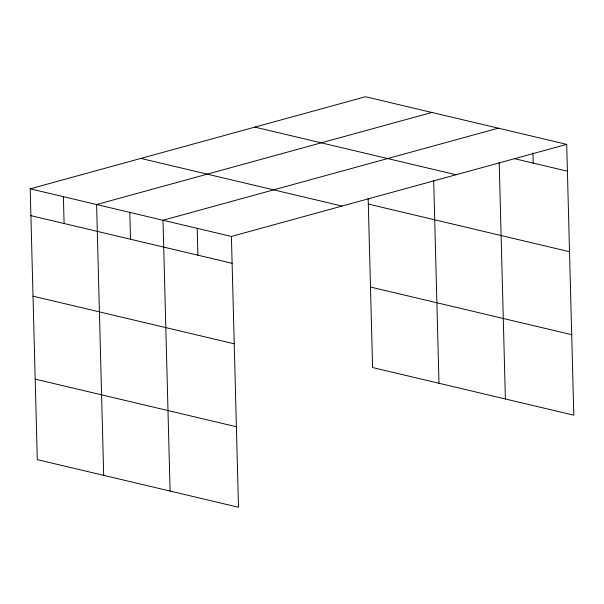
<?xml version="1.0" encoding="UTF-8"?>
<svg xmlns="http://www.w3.org/2000/svg" width="604" height="604" viewBox="0 0 604 604"><rect width="100%" height="100%" fill="white"/><g stroke="black" fill="none" stroke-linecap="round" stroke-linejoin="round"><path stroke-width="0.91" d="M30.2 188.818L231.415 236.443L238.504 507.262L37.289 459.636L30.2 188.818L365.495 96.738L566.711 144.364L573.8 415.182L372.585 367.557L368.161 198.467M431.898 112.45L96.602 204.537L103.692 475.356M498.292 128.169L163.005 220.256L170.094 491.075M231.415 236.443L566.711 144.364M514.298 158.625L567.413 171.196M254.85 127.119L456.058 174.752M368.304 204.084L569.519 251.717M140.845 158.429L342.06 206.062M370.478 287.043L571.694 334.669M30.902 215.658L232.117 263.284M33.009 296.171L234.224 343.797M35.183 379.123L236.398 426.749M532.939 152.925L533.204 163.103M499.191 162.499L505.389 398.987M433.68 180.483L438.987 383.268M197.206 228.35L197.908 255.19M129.8 212.397L130.502 239.237M63.397 196.678L64.1 223.518"/></g></svg>
